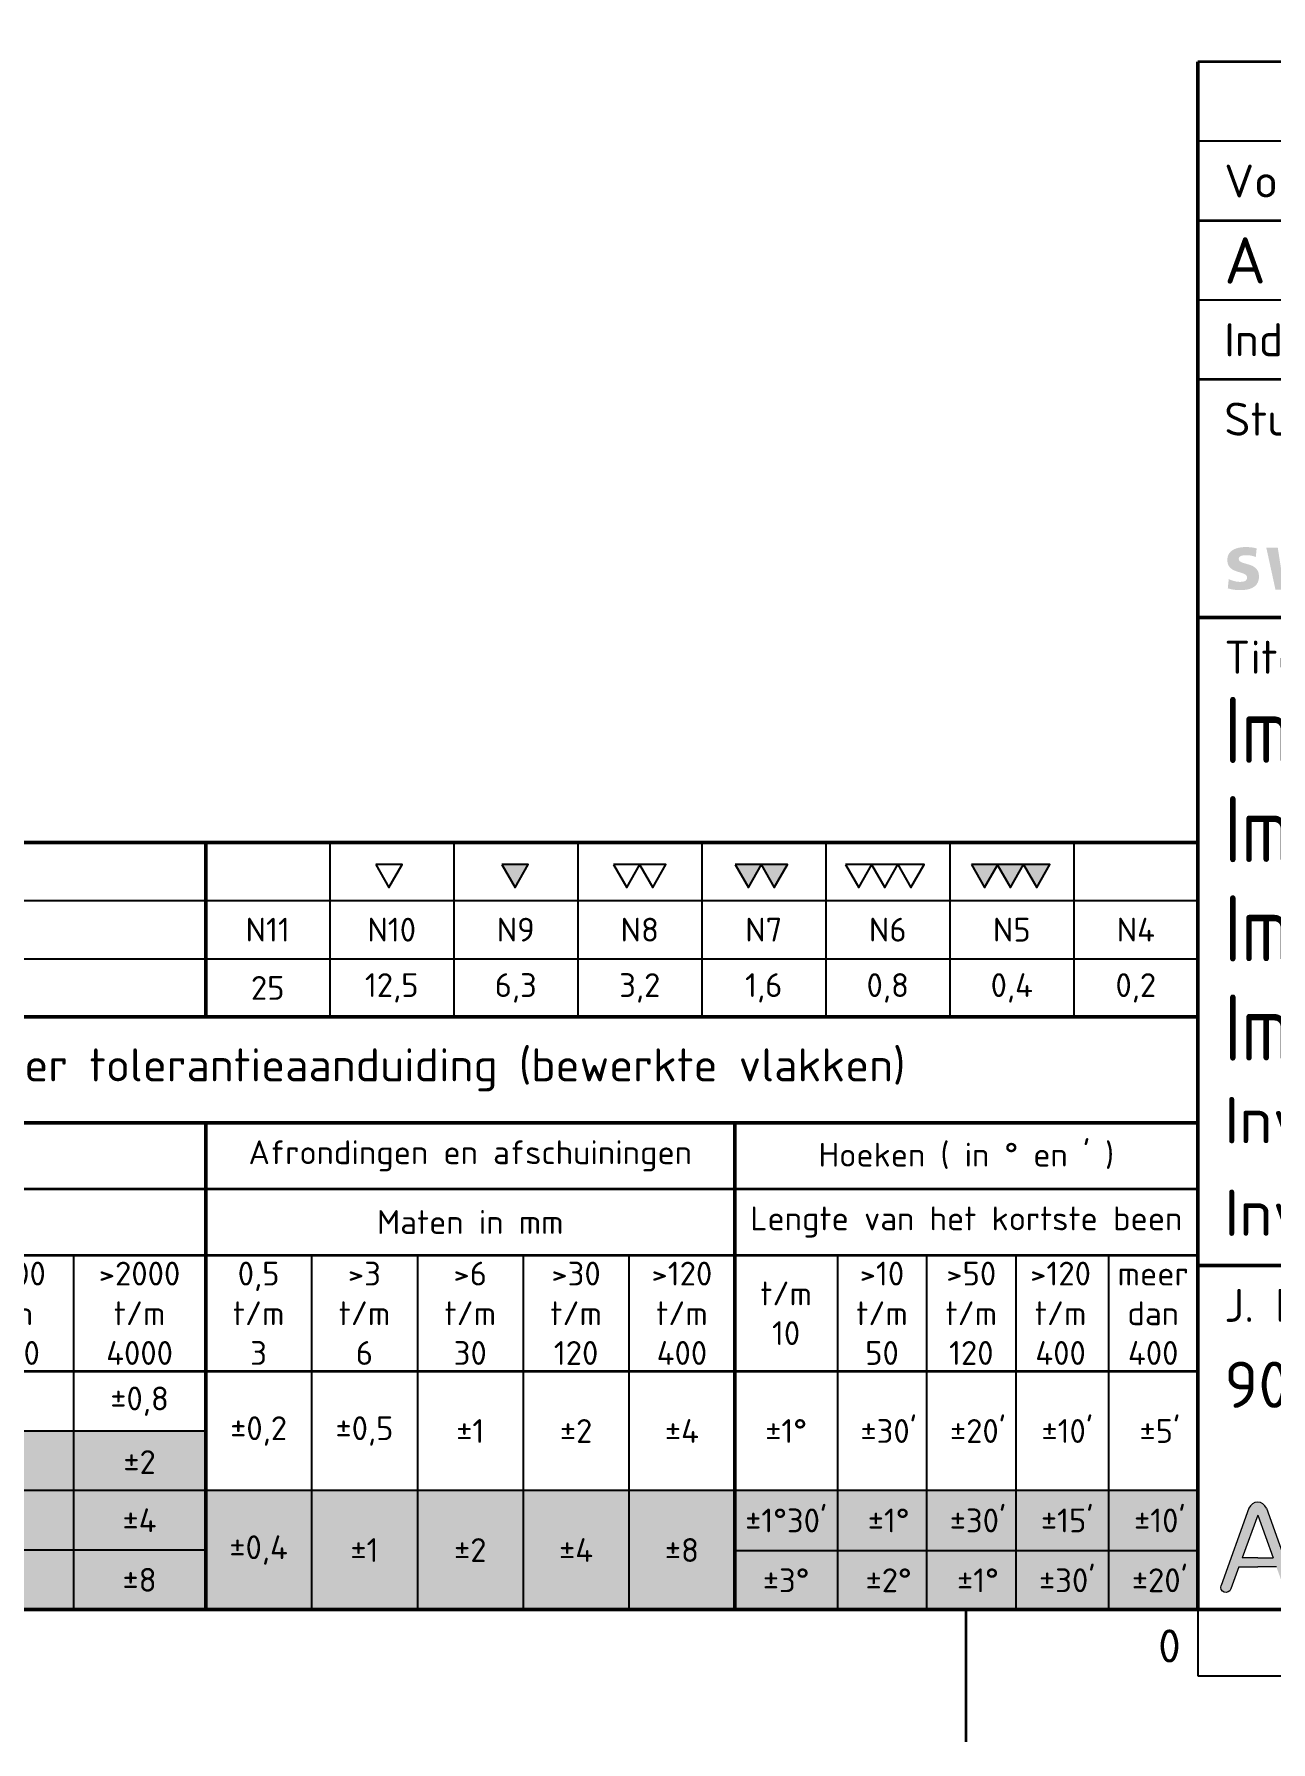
# Model space of a CAD drawing. Header units: millimetres. Extents: x -3 to 1189, y 0 to 841.
# Drawn here: x 908.5 to 1002, y 0 to 129.1 of the extents above; entities that cross this region are included whole.
import ezdxf
from ezdxf.enums import TextEntityAlignment as Align

# ---------------------------------------------------------------- set-up
doc = ezdxf.new("R2010")
doc.units = ezdxf.units.MM
for name, color, linetype, lineweight in [('35C', 1, 'Continuous', 35), ('50C', 7, 'Continuous', 50), ('50C @ 1', 7, 'Continuous', 50), ('Titelhoek_ArcelorMittal', 7, 'Continuous', 50)]:
    doc.layers.add(name, color=color, linetype=linetype, lineweight=lineweight)
doc.layers.add('Text', color=7, linetype='Continuous')
doc.styles.add('Arcelor', font='isocpeur.ttf')

# ---------------------------------------------------------------- blocks, each defined once
blk = doc.blocks.new('*U3')
at = {"layer": '35C', "transparency": 33554687}
blk.add_line((978.9999993692036, 2.122187652275898e-07), (978.9999993692036, 10.00000021221877), dxfattribs=at)
at = {"layer": '50C', "transparency": 33554687}
blk.add_lwpolyline([(9.999999369203579, 10.00000021221877), (1178.999999369204, 10.00000021221877), (1178.999999369204, 831.0000002122188), (9.999999369203579, 831.0000002122188)], close=True, dxfattribs=at)
blk = doc.blocks.new('Tolerantiesticker')
at = {"layer": 'Titelhoek_ArcelorMittal', "lineweight": 25}
for p, q in [((-175.5, 53.60000000000002), (0, 53.60000000000002)), ((-175.5, 49.19999999999999), (0, 49.19999999999999)), ((-85, 26.79999999999995), (-85, 0)), ((-67, 26.79999999999995), (-67, 0)), ((-59, 26.79999999999995), (-59, 0)), ((-51, 26.79999999999995), (-51, 0)), ((-43, 26.79999999999995), (-43, 0)), ((-27.25, 26.79999999999995), (-27.25, 0)), ((-20.5, 26.79999999999995), (-20.5, 0)), ((-13.75, 26.79999999999995), (-13.75, 0)), ((-6.75, 26.79999999999995), (-6.75, 0)), ((-75, 13.5), (-175.5, 13.5)), ((0, 9), (-175.5, 9)), ((-75, 4.5), (-175.5, 4.5)), ((-35, 4.476166075397998), (0, 4.476166075397998))]:
    blk.add_line(p, q, dxfattribs=at)
at = {"layer": 'Titelhoek_ArcelorMittal', "lineweight": 35}
for p, q in [((-175.5, 31.79999999999995), (0, 31.79999999999995)), ((-155, 26.79999999999995), (0, 26.79999999999995)), ((0, 18), (-175.5, 18))]:
    blk.add_line(p, q, dxfattribs=at)
at = {"layer": 'Titelhoek_ArcelorMittal', "lineweight": 50}
blk.add_lwpolyline([(0, 58), (0, 0), (-175.5, 0), (-175.5, 58)], close=True, dxfattribs=at)
for points in [[(-75, 58), (-75, 44.79999999999995)], [(-175.5, 44.79999999999995), (0, 44.79999999999995)], [(-175.5, 36.79999999999995), (0, 36.79999999999995)], [(-75, 36.79999999999995), (-75, 0)], [(-35, 36.79999999999995), (-35, 0)]]:
    blk.add_lwpolyline(points, dxfattribs=at)
at = {"layer": 'Titelhoek_ArcelorMittal', "lineweight": 25}
for points in [[(-65.625, 58), (-65.625, 44.79999999999995)], [(-56.25, 58), (-56.25, 44.79999999999995)], [(-46.875, 58), (-46.875, 44.79999999999995)], [(-37.5, 58), (-37.5, 44.79999999999995)], [(-28.125, 58), (-28.125, 44.79999999999995)], [(-18.75, 58), (-18.75, 44.79999999999995)], [(-9.375, 58), (-9.375, 44.79999999999995)]]:
    blk.add_lwpolyline(points, dxfattribs=at)
for points in [[(-62.14024001950042, 56.3172755646753), (-61.14511428459809, 54.59366723190521), (-60.14998854969576, 56.3172755646753)], [(-52.60809976596965, 56.3172755646753), (-51.61297403106732, 54.59366723190521), (-50.61784829616499, 56.3172755646753)], [(-44.15975080153908, 56.3172755646753), (-43.16462506663675, 54.59366723190521), (-42.16949933173441, 56.3172755646753)], [(-42.20109184533408, 56.3172755646753), (-41.20596611043175, 54.59366723190521), (-40.21084037552941, 56.3172755646753)], [(-34.96711143375046, 56.3172755646753), (-33.97198569884813, 54.59366723190521), (-32.9768599639458, 56.3172755646753)], [(-33.00845247754546, 56.3172755646753), (-32.01332674264313, 54.59366723190521), (-31.01820100774091, 56.3172755646753)], [(-26.62322428031734, 56.3172755646753), (-25.62809854541513, 54.59366723190521), (-24.63297281051291, 56.3172755646753)], [(-24.66456532411246, 56.3172755646753), (-23.66943958921024, 54.59366723190521), (-22.67431385430791, 56.3172755646753)], [(-22.67979091515804, 56.3172755646753), (-21.68466518025571, 54.59366723190521), (-20.68953944535338, 56.3172755646753)], [(-17.11719947953611, 56.3172755646753), (-16.12207374463378, 54.59366723190521), (-15.12694800973145, 56.3172755646753)], [(-15.15854052333111, 56.3172755646753), (-14.16341478842878, 54.59366723190521), (-13.16828905352645, 56.3172755646753)], [(-13.1737661143768, 56.3172755646753), (-12.17864037947447, 54.59366723190521), (-11.18351464457214, 56.3172755646753)]]:
    blk.add_lwpolyline(points, close=True, dxfattribs=at)
for points in [[(-52.60809976596965, 56.3172755646753), (-51.61297403106732, 54.59366723190521), (-50.61784829616499, 56.3172755646753)], [(-34.96711143375046, 56.3172755646753), (-33.97198569884813, 54.59366723190521), (-32.9768599639458, 56.3172755646753)], [(-32.99265622074563, 56.28991564532862), (-32.01332674264313, 54.59366723190521), (-31.01820100774091, 56.3172755646753)], [(-17.11719947953611, 56.3172755646753), (-16.12207374463378, 54.59366723190521), (-15.14274426653128, 56.28991564532862)], [(-15.14274426653128, 56.28991564532862), (-14.16341478842878, 54.59366723190521), (-13.1737661143768, 56.3172755646753)], [(-13.16828905352645, 56.3172755646753), (-12.17864037947447, 54.59366723190521), (-11.18351464457214, 56.3172755646753)]]:
    blk.add_solid(points, dxfattribs=at)
at = {"layer": 'Titelhoek_ArcelorMittal', "color": 8, "true_color": 0x808080}
for points in [[(-175.5, 9), (-175.5, 13.5), (-75, 9), (-74.99840796019896, 13.5)], [(-175.5, 0), (-175.5, 9), (0, 0), (0, 9)]]:
    blk.add_solid(points, dxfattribs=at)
at = {"layer": 'Text', "attachment_point": 5, "style": 'Arcelor'}
for s, insert, char_height, width in [('N11', (-70.3125, 51.39999999999998), 1.8, 9.375), ('N10', (-60.9375, 51.39999999999998), 1.8, 9.375), ('N9', (-51.5625, 51.39999999999998), 1.8, 9.375), ('N8', (-42.1875, 51.39999999999998), 1.8, 9.375), ('N7', (-32.8125, 51.39999999999998), 1.8, 9.375), ('N6', (-23.4375, 51.39999999999998), 1.8, 9.375), ('N5', (-14.0625, 51.39999999999998), 1.8, 9.375), ('N4', (-4.6875, 51.39999999999998), 1.8, 9.375), ('25', (-70.3125, 46.99999999999994), 1.8, 9.375), ('12,5', (-60.9375, 46.99999999999994), 1.8, 9.375), ('6,3', (-51.5625, 46.99999999999994), 1.8, 9.375), ('3,2', (-42.1875, 46.99999999999994), 1.8, 9.375), ('1,6', (-32.8125, 46.99999999999994), 1.8, 9.375), ('0,8', (-23.4375, 46.99999999999994), 1.8, 9.375), ('0,4', (-14.0625, 46.99999999999994), 1.8, 9.375), ('0,2', (-4.6875, 46.99999999999994), 1.8, 9.375), ('Toelaatbare afwijkingen voor maten zonder tolerantieaanduiding (bewerkte vlakken)', (-87.75, 40.79999999999995), 2.5, 175.5), ('Afrondingen en afschuiningen', (-55, 34.29999999999995), 1.8, 40), ("Hoeken ( in %%D en ' )", (-17.5, 34.29999999999995), 1.8, 35), ('Maten in mm', (-55, 29.29999999999995), 1.8, 40), ('Lengte van het kortste been', (-17.5, 29.29999999999995), 1.8, 35), ('>1000\\Pt/m\\P2000', (-90, 22.39999999999998), 1.8, 10), ('>2000\\Pt/m\\P4000', (-80, 22.39999999999998), 1.8, 10), ('0,5\\Pt/m\\P3', (-71, 22.39999999999998), 1.8, 8), ('>3\\Pt/m\\P6', (-63, 22.39999999999998), 1.8, 8), ('>6\\Pt/m\\P30', (-55, 22.39999999999998), 1.8, 8), ('>30\\Pt/m\\P120', (-47, 22.39999999999995), 1.8, 8), ('>120\\Pt/m\\P400', (-39, 22.39999999999998), 1.8, 8), ('>10\\Pt/m\\P50', (-23.875, 22.39999999999998), 1.8, 6.75), ('>10\\Pt/m\\P50', (-23.875, 22.39999999999998), 1.8, 6.75), ('>50\\Pt/m\\P120', (-17.125, 22.39999999999998), 1.8, 6.75), ('>120\\Pt/m\\P400', (-10.375, 22.39999999999998), 1.8, 6.75), ('t/m\\P10', (-31.125, 22.39999999999998), 1.8, 7.75), ('meer\\Pdan\\P400', (-3.375, 22.39999999999998), 1.8, 6.75), ('%%P0,8', (-80, 15.75000000000003), 1.8, 10), ('%%P0,2', (-71, 13.5), 1.8, 8), ('%%P0,5', (-63, 13.5), 1.8, 8), ('%%P1', (-55, 13.5), 1.8, 8), ('%%P2', (-47, 13.49999999999997), 1.8, 8), ('%%P4', (-39, 13.5), 1.8, 8), ('%%P1%%D', (-31.125, 13.5), 1.8, 7.75), ("%%P30'", (-23.375, 13.5), 1.8, 7.75), ("%%P20'", (-16.625, 13.5), 1.8, 7.75), ("%%P10'", (-9.875, 13.5), 1.8, 7.75), ("%%P5'", (-2.875, 13.5), 1.8, 7.75), ('%%P2', (-80, 11.15000000000003), 1.8, 10), ("%%P1%%D30'", (-31.125, 6.738083037698999), 1.8, 7.75), ("%%P30'", (-16.625, 6.738083037698999), 1.8, 7.75), ("%%P15'", (-9.875, 6.738083037698999), 1.8, 7.75), ("%%P10'", (-2.875, 6.738083037698999), 1.8, 7.75), ('%%P4', (-80, 6.750000000000057), 1.8, 10), ('%%P1%%D', (-23.375, 6.738083037698999), 1.8, 7.75), ('%%P0,4', (-71, 4.5), 1.8, 8), ('%%P1', (-63, 4.5), 1.8, 8), ('%%P2', (-55, 4.5), 1.8, 8), ('%%P4', (-47, 4.5), 1.8, 8), ('%%P8', (-39, 4.5), 1.8, 8), ('%%P8', (-80, 2.250000000000057), 1.8, 10), ('%%P3%%D', (-31.125, 2.214249113096997), 1.8, 7.75), ('%%P2%%D', (-23.375, 2.214249113096997), 1.8, 7.75), ('%%P1%%D', (-16.625, 2.214249113096997), 1.8, 7.75), ("%%P30'", (-9.875, 2.214249113096997), 1.8, 7.75), ("%%P20'", (-2.875, 2.214249113096997), 1.8, 7.75)]:
    blk.add_mtext(s, dxfattribs=dict(at, insert=insert, char_height=char_height, width=width))
blk = doc.blocks.new('titelhoek_arcelormittal')
at = {"transparency": 33554687}
for points in [[(-179.3009084958559, 80.2923038958457), (-179.3607311311236, 80.28375780509313), (-179.4803764016591, 80.2552708359181), (-179.5943242783608, 80.22108647290754), (-179.6484495197939, 80.20114559448481), (-179.7567000026591, 80.15556644380484), (-179.8079765471759, 80.12707947462933), (-179.8564043947742, 80.09859250545394), (-179.9048322423726, 80.06725683936081), (-179.9504113930514, 80.03592117326852), (-179.9931418468142, 79.99888811334073), (-180.0330236036601, 79.96185505341263), (-180.1070897235159, 79.87639414588624), (-180.1384253896085, 79.83081499520578), (-180.166912358784, 79.78238714760806), (-180.192550631042, 79.7311106030931), (-180.2153402063816, 79.67698536166013), (-180.2324323878867, 79.61716272639269), (-180.2466758724745, 79.5573400911229), (-180.2580706601445, 79.49466875893779), (-180.2637680539798, 79.42914872983492), (-180.2666167508971, 79.35793130689675), (-180.2637680539797, 79.25537821786624), (-180.249524569392, 79.16137121958754), (-180.2295836909695, 79.07306161514406), (-180.2039454187115, 78.99614679837107), (-180.1697610557009, 78.92492937543265), (-180.129879298856, 78.8594093463299), (-180.0843001481756, 78.79958671106205), (-180.0330236036605, 78.74831016654662), (-179.9788983622269, 78.69988231894824), (-179.9219244238764, 78.65715186518518), (-179.8592530916909, 78.61727010833985), (-179.7965817595044, 78.58308574532946), (-179.7282130334852, 78.55175007923707), (-179.6598443074636, 78.52326311006145), (-179.5914755814426, 78.49762483780367), (-179.5231068554228, 78.47483526246381), (-179.3835207064618, 78.43210480870178), (-179.1892187325581, 78.37422762498343), (-179.1242892869692, 78.34949259809284), (-179.0388283794412, 78.32100562891623), (-178.9299448528181, 78.26656386560481), (-178.8278075340529, 78.18013998049629), (-178.7859471801599, 78.09043922215426), (-178.7727126090643, 77.97132808229134), (-178.7881430507009, 77.92503675737944), (-178.8011204477696, 77.87961586764034), (-178.8650578674735, 77.79969409301043), (-178.9553045858207, 77.74705017397415), (-179.0447847457232, 77.72148441400171), (-179.142927903945, 77.70308257183532), (-179.2439345575045, 77.69714100397886), (-179.298059798938, 77.69714100397886), (-179.3920667972162, 77.69714100397886), (-179.4860737954951, 77.70568709473147), (-179.5430477338443, 77.71423318548383), (-179.6028703691131, 77.72277927623657), (-179.7049486753398, 77.74319493748285), (-179.8402617788991, 77.7788036489451), (-180.0396705630922, 77.85286976878719), (-180.1612149649486, 77.9022471820408), (-180.2324323878867, 77.2100138310818), (-180.178307146454, 77.19007295265911), (-180.1241819050215, 77.17582946807131), (-180.0672079666702, 77.15873728656638), (-180.0073853314022, 77.14449380197877), (-179.8877400609127, 77.12170422664724), (-179.8250687286804, 77.1103094389685), (-179.7652460934116, 77.10176334821575), (-179.6427521259585, 77.0875198636281), (-179.5202581585057, 77.07897377287557), (-179.4063102818044, 77.0732763790405), (-179.298059798938, 77.0732763790405), (-179.1613223468968, 77.0732763790405), (-179.0274335917733, 77.08182246979308), (-178.9619135626698, 77.08751986362816), (-178.8308735044641, 77.10461204513321), (-178.7682021722783, 77.1160068328034), (-178.7055308400914, 77.13025031739127), (-178.6457082048245, 77.14449380197858), (-178.585885569556, 77.16158598348393), (-178.4719376928558, 77.20146774032901), (-178.3636872099933, 77.25274428484266), (-178.3152593623913, 77.27838255710246), (-178.266831514793, 77.30971822319535), (-178.218403667196, 77.34390258620517), (-178.1756732134324, 77.37808694921601), (-178.0959096997425, 77.45785046290591), (-178.0588766398142, 77.50058091666935), (-177.996205307627, 77.59743661186724), (-177.9449287631115, 77.70568709473542), (-177.9249878846901, 77.76550972999911), (-177.9078957031854, 77.82818106218365), (-177.8936522185975, 77.89370109128765), (-177.8851061278446, 77.9620698173093), (-177.8794087340098, 78.03613593716345), (-177.8765600370921, 78.11020205702069), (-177.8822574309271, 78.21275514605102), (-177.8936522185974, 78.30961084124826), (-177.91359309702, 78.39507174877257), (-177.9420800661954, 78.4748352624634), (-177.9762644292059, 78.54605268540213), (-178.0189948829685, 78.61157271450483), (-178.0645740336491, 78.67139534977272), (-178.115850578164, 78.72552059120586), (-178.1699758195974, 78.77394843880393), (-178.2297984548657, 78.81667889256687), (-178.2924697870512, 78.85656064941259), (-178.3579898161545, 78.89359370934015), (-178.4263585421741, 78.92492937543243), (-178.497575965114, 78.95341634460824), (-178.5687933880512, 78.97905461686597), (-178.6400108109871, 79.00184419220575), (-178.7824456568625, 79.04457464596842), (-178.919183108907, 79.08445640281408), (-178.9847031380099, 79.10154858431947), (-179.098386019659, 79.13772041029969), (-179.1613223468967, 79.16421991650515), (-179.2487554292103, 79.20103384590016), (-179.3479119949945, 79.2718599643172), (-179.3966132023981, 79.36230506378125), (-179.4034097903972, 79.47105047176646), (-179.3835207064639, 79.51745833427847), (-179.3664285249588, 79.55734009112359), (-179.299484147397, 79.62428446868553), (-179.2137383701799, 79.66103265892161), (-179.0789292668207, 79.69473493476146), (-178.9932492287628, 79.6997749370002), (-178.8963935335665, 79.70262363391771), (-178.810932626041, 79.70547233083524), (-178.7226230215975, 79.7026236339177), (-178.569142208083, 79.69303108307307), (-178.4519968144328, 79.67413666474248), (-178.3040837052542, 79.63962360593443), (-178.2241010610259, 79.61105837585237), (-178.1186992750819, 79.56588618187645), (-178.0503305490614, 80.2239351698251), (-178.1414888504222, 80.24672474516517), (-178.2383445456184, 80.26951432050551), (-178.3380489377315, 80.28660650201071), (-178.4406020267627, 80.30084998659832), (-178.5460038127107, 80.31224477426842), (-178.6542542955777, 80.32079086502102), (-178.7653534753607, 80.32648825885606), (-178.8821500489793, 80.32648825885606), (-178.9989466225978, 80.32363956193855), (-179.1214405900512, 80.31509347118597), (-179.2410858605874, 80.30369868351585)], [(-176.0761835852153, 77.86806281903046), (-176.4579089721639, 80.29230389584575), (-177.323912835092, 80.29230389584575), (-176.6288307872154, 77.10746074205082), (-175.5206876862975, 77.10746074205082), (-175.1047779363387, 79.56588618187638), (-174.6546838233694, 77.10746074205082), (-173.5835737823792, 77.10746074205082), (-172.8543073714924, 80.29230389584575), (-173.6861268714104, 80.29230389584575), (-174.1020366213693, 77.86806281903044), (-174.5521307343384, 80.29230389584575), (-175.626089472246, 80.29230389584575), (-176.0419992222049, 77.86806281903046)]]:
    blk.add_hatch(color=7, dxfattribs=at).paths.add_polyline_path(points)
at = {"layer": 'Titelhoek_ArcelorMittal', "lineweight": 18, "transparency": 33554687}
h = blk.add_hatch(color=256, dxfattribs=at)
h.paths.add_polyline_path([(-132.29064548307, 1.690389668148995, 1), (-131.49614548307, 1.690389668148995), (-131.49614548307, 7.70588966814897, 1), (-132.29064548307, 7.70588966814897)])
h.paths.add_polyline_path([(-141.25714548307, 5.662889668148992, 1), (-141.25714548307, 6.343889668148982), (-141.6543954830699, 6.343889668148982), (-141.6543954830699, 7.47888966814898, 1), (-142.44889548307, 7.47888966814898), (-142.44889548307, 6.343889668148982), (-142.84614548307, 6.343889668148982, 1), (-142.84614548307, 5.662889668148992), (-142.44889548307, 5.662889668148992), (-142.44889548307, 1.690389668148995, 1), (-141.6543954830699, 1.690389668148995), (-141.6543954830699, 5.662889668148992)])
h.paths.add_polyline_path([(-140.23564548307, 6.343889668148982, 1), (-140.23564548307, 5.662889668148992), (-139.83839548307, 5.662889668148992), (-139.83839548307, 1.690389668148995, 1), (-139.0438954830699, 1.690389668148995), (-139.0438954830699, 5.662889668148992), (-138.64664548307, 5.662889668148992, 1), (-138.64664548307, 6.343889668148982), (-139.0438954830699, 6.343889668148982), (-139.0438954830699, 7.47888966814898, 1), (-139.83839548307, 7.47888966814898), (-139.83839548307, 6.343889668148982)])
h.paths.add_polyline_path([(-144.8323954830699, 7.365389668148957, 1), (-143.81089548307, 7.365389668148957, 1)])
h.paths.add_polyline_path([(-143.92439548307, 5.946639668148961, 1), (-144.71889548307, 5.946639668148961), (-144.71889548307, 1.690389668148995, 1), (-143.92439548307, 1.690389668148995)])
edge = h.paths.add_edge_path()
edge.add_line((-145.7077264581922, 1.72835672443297), (-146.6833614268603, 7.666869043316346))
edge.add_ellipse((-147.315673871876, 7.592389668148975), major_axis=(0.639107188200362, 0), ratio=0.8013182694560252, start_angle=8.362243810472025, end_angle=166.3141365046129)
edge.add_line((-147.936635225314, 7.713558411830391), (-149.34402048307, 2.817623347559149))
edge.add_line((-149.34402048307, 2.817623347559149), (-150.7514057408258, 7.713558411830263))
edge.add_ellipse((-151.3723670942638, 7.592389668148975), major_axis=(-0.639107188200362, 0), ratio=0.8013182694560252, start_angle=193.6858634953901, end_angle=351.6377561895279)
edge.add_line((-152.0046795392797, 7.666869043316375), (-152.9803145079478, 1.728356724433226))
edge.add_ellipse((-152.5883777994251, 1.663601963894592), major_axis=(0.391936708522707, -0.06475476053853278), ratio=0.8806086098872101, start_angle=180, end_angle=360)
edge.add_line((-152.1964410909024, 1.598847203355888), (-151.3348198122998, 6.813923363319375))
edge.add_line((-151.3348198122998, 6.813923363319383), (-149.8172213402891, 1.554237196915309))
edge.add_ellipse((-149.3440204830699, 1.605264668148976), major_axis=(0.4810431857020808, 2.016165012719284e-15), ratio=0.5898638800711039, start_angle=190.3600034276386, end_angle=349.6399965723614)
edge.add_line((-148.8708196258508, 1.554237196915253), (-147.3532211538402, 6.81392336331939))
edge.add_line((-147.3532211538402, 6.813923363319383), (-146.4915998752375, 1.598847203355959))
edge.add_ellipse((-146.0996631667149, 1.663601963894592), major_axis=(-0.391936708522707, -0.06475476053853278), ratio=0.8806086098872101, start_angle=0, end_angle=180)
h.paths.add_polyline_path([(-153.4583954830699, 5.86151466814897, -0.1013227616841405), (-153.62864548307, 5.662889668148992, -0.1215886384383872), (-153.8840204830699, 5.549389668148962, 0.1148291926769093), (-154.47989548307, 5.294014668148975, 0.152271231016283), (-154.87714548307, 4.754889668148977, 0.06780877396980466), (-154.99064548307, 4.187389668149073), (-154.99064548307, 1.690389668148995, -1), (-155.78514548307, 1.690389668148995), (-155.78514548307, 5.946639668148961, -1), (-154.99064548307, 5.946639668148961), (-154.99064548307, 5.521014668148958, -0.126952648395537), (-154.3663954830699, 6.202014668148983, -0.0821260653916481), (-153.91239548307, 6.400639668148969, -0.2422406030374447), (-153.54352048307, 6.315514668148978, -0.1412635266486759), (-153.43002048307, 6.145264668148968, -0.2063571500747703)])
h.paths.add_polyline_path([(-161.8573954830699, 1.690389668148995), (-161.8573954830699, 7.70588966814897, 1), (-162.65189548307, 7.70588966814897), (-162.65189548307, 1.690389668148995, 1)])
h.paths.add_polyline_path([(-172.1858954830699, 5.662889668148992, -0.1215886384383872), (-172.44127048307, 5.549389668148962, 0.1148291926769093), (-173.0371454830699, 5.294014668148975, 0.152271231016283), (-173.43439548307, 4.754889668148977, 0.06780877396980466), (-173.54789548307, 4.187389668149073), (-173.54789548307, 1.690389668148995, -1), (-174.34239548307, 1.690389668148995), (-174.34239548307, 5.946639668148961, -1), (-173.54789548307, 5.946639668148961), (-173.54789548307, 5.521014668148958, -0.126952648395537), (-172.9236454830699, 6.202014668148983, -0.0821260653916481), (-172.4696454830699, 6.400639668148969, -0.2422406030374447), (-172.1007704830699, 6.315514668148978, -0.1412635266486759), (-171.9872704830699, 6.145264668148968, -0.2063571500747703), (-172.01564548307, 5.86151466814897, -0.1013227616841405)])
h.paths.add_polyline_path([(-170.34152048307, 6.31551466814895, 0.3257446290761762), (-171.9021454830699, 3.903639668149012, 0.1017108101281625), (-171.5616454830699, 2.428139668148873, 0.2160834059971371), (-170.34152048307, 1.406639668148991, 0.1365383368859804), (-168.9227704830699, 1.406639668148991, 0.1536814093731375), (-168.3552704830699, 1.775514668148979, 0.3590588548307682), (-168.3552704830701, 2.172764668148943, 0.3976727309832586), (-168.80927048307, 2.229514668148951, -0.1069819215670714), (-169.2311505335475, 2.041373190847494, -0.09378697582016761), (-169.77402048307, 2.030889668148973, -0.2910454622451762), (-170.93739548307, 3.080764668149016, -0.1359240770744319), (-170.93739548307, 4.669764668148929, -0.2710011409219049), (-169.9158954830704, 5.662889668148892, -0.1943542479180027), (-168.92277048307, 5.521014668148993, 0.2691395037280591), (-168.41202048307, 5.521014668148993, 0.4511270072915925), (-168.32689548307, 5.94663966814899, 0.1449329735707879), (-168.75252048307, 6.258764668148963, 0.07055136082510262), (-169.5753954830699, 6.429014668148966, 0.1055023611179263)])
h.paths.add_polyline_path([(-167.0783954830699, 5.889889668149038, 0.181868079754079), (-167.87289548307, 4.300889668149068, 0.1038335701691531), (-167.70264548307, 2.655139668149019, 0.2146106036223423), (-166.6811454830698, 1.520139668148921, 0.1554532007021885), (-165.0921454830701, 1.349889668148975, 0.08479701587752488), (-164.07064548307, 1.747139668149003, 0.1624515903287732), (-163.73014548307, 2.14438966814896, 0.757281454021742), (-164.2408954830699, 2.541639668148989, -0.08601074784643599), (-165.14889548307, 2.087639668148952, -0.1470710428292613), (-166.0001454830699, 2.087639668148924, -0.1040219170849287), (-166.6243954830702, 2.428139668149093, -0.2466491792142814), (-167.0783954830699, 3.563139668148963), (-163.78689548307, 3.563139668148963, 0.4142135623736509), (-163.55989548307, 3.790139668149408, -0.006219973587024515), (-163.55989548307, 4.18738966814891, 0.1160714535425398), (-163.7868954830693, 5.208889668148245, 0.1538605201400955), (-164.6948954830755, 6.173639668152077, 0.325216362089513)])
h.paths.add_polyline_path([(-166.39739548307, 5.492639668148982, -0.2373934706555142), (-165.3758954830699, 5.662889668148992, -0.1845328115264836), (-164.58139548307, 5.038639668148974, -0.1485220555457961), (-164.35439548307, 4.130639668148966), (-167.0783954830699, 4.130639668148966, -0.2425143834395729)], flags=16)
edge = h.paths.add_edge_path()
edge.add_ellipse((-180.367287233956, 1.693788587517233), major_axis=(0.1371484882508628, 0.3789629280615874), ratio=0.9856907139902562, start_angle=90.00000000000011, end_angle=270.00000000000006, ccw=False)
edge.add_line((-180.7408274730928, 1.828974578823932), (-178.6306777818586, 7.659651357234367))
edge.add_arc((-177.97439548307, 7.422139668148972), 0.6979385776381046, 90, 160.1045686652352, ccw=False)
edge.add_arc((-177.97439548307, 7.422139668148972), 0.6979385776381046, 19.895431334765192, 90, ccw=False)
edge.add_line((-177.3181131842813, 7.659651357234367), (-175.207963493047, 1.828974578823932))
edge.add_ellipse((-175.5815037321839, 1.693788587517233), major_axis=(-0.1371484882508628, 0.3789629280615874), ratio=0.985690713990256, start_angle=90, end_angle=270, ccw=False)
edge.add_line((-175.9550439713208, 1.558602596210577), (-176.5572669116414, 3.222639668148986))
edge.add_line((-176.5572669116414, 3.222639668148986), (-177.9743954830699, 3.222639668148986))
edge.add_line((-177.97439548307, 3.222639668148986), (-179.3915240544986, 3.222639668148986))
edge.add_line((-179.3915240544985, 3.222639668148986), (-179.993746994819, 1.558602596210577))
h.paths.add_polyline_path([(-177.97439548307, 7.138389668148974), (-179.1450669116414, 3.903639668148976), (-177.97439548307, 3.903639668148976), (-176.8037240544985, 3.903639668148976)], flags=16)
edge = h.paths.add_edge_path()
edge.add_ellipse((-158.82127048307, 3.861077168148981), major_axis=(0, 2.567937499999998), ratio=0.8508287292817731, start_angle=0, end_angle=360)
edge = h.paths.add_edge_path(flags=16)
edge.add_ellipse((-158.82127048307, 3.861077168148981), major_axis=(0, 1.8301875), ratio=0.7441860465116293, start_angle=0, end_angle=360)
edge = h.paths.add_edge_path(flags=16)
edge.add_ellipse((-135.69564548307, 3.875264668148972), major_axis=(0, 1.844374999999999), ratio=0.7230769230769213, start_angle=0, end_angle=360)
edge = h.paths.add_edge_path()
edge.add_ellipse((-135.80914548307, 3.875264668148972), major_axis=(0, 2.553749999999999), ratio=0.8111111111111092, start_angle=313.4456175992069, end_angle=586.5543824007932)
edge.add_line((-134.30527048307, 2.119138194646446), (-134.30527048307, 1.69038966814896))
edge.add_arc((-133.9080204830699, 1.690389668148995), 0.3972500000000097, 180, 360)
edge.add_line((-133.51077048307, 1.690389668148995), (-133.51077048307, 6.03176466814898))
edge.add_arc((-133.9080204830699, 6.03176466814898), 0.3972500000000097, 0, 180)
edge.add_line((-134.30527048307, 6.03176466814898), (-134.30527048307, 5.631391141651498))
at = {"layer": 'Titelhoek_ArcelorMittal', "lineweight": 50, "transparency": 33554687}
for p, q in [((-182.5, 117), (-182.5, 0)), ((0, 75), (-182.5, 75)), ((-182.5, 0), (0, 0))]:
    blk.add_line(p, q, dxfattribs=at)
at = {"layer": 'Titelhoek_ArcelorMittal', "lineweight": 35, "transparency": 33554687}
for p, q in [((0, 117), (-182.5, 117)), ((0, 105), (-182.5, 105)), ((0, 93), (-182.5, 93))]:
    blk.add_line(p, q, dxfattribs=at)
at = {"layer": 'Titelhoek_ArcelorMittal', "lineweight": 25, "transparency": 33554687}
for p, q in [((0, 111), (-182.5, 111)), ((0, 99), (-182.5, 99)), ((-182.5, 0), (-182.5, -5)), ((-182.5, -5), (-82.5, -5))]:
    blk.add_line(p, q, dxfattribs=at)
at = {"layer": 'Titelhoek_ArcelorMittal', "transparency": 33554687}
blk.add_line((-182.5, 26), (0, 26), dxfattribs=at)
at = {"layer": 'Titelhoek_ArcelorMittal', "lineweight": 18, "transparency": 33554687}
for p, q in [((-178.6306777818587, 7.659651357234367), (-180.7408274730928, 1.828974578823932)), ((-177.97439548307, 7.138389668148974), (-179.1450669116414, 3.903639668148983)), ((-177.97439548307, 7.138389668148974), (-176.8037240544985, 3.903639668148983)), ((-177.3181131842813, 7.659651357234367), (-175.2079634930471, 1.828974578823932)), ((-177.97439548307, 3.903639668148983), (-179.1450669116414, 3.903639668148983)), ((-177.97439548307, 3.903639668148983), (-176.8037240544985, 3.903639668148983)), ((-179.3915240544986, 3.222639668148993), (-179.9937469948191, 1.558602596210577)), ((-179.3915240544986, 3.222639668148993), (-177.97439548307, 3.222639668148993)), ((-176.5572669116414, 3.222639668148993), (-177.97439548307, 3.222639668148993))]:
    blk.add_line(p, q, dxfattribs=at)
for start, end in [(90, 160.1045686652371), (19.89543133476297, 90)]:
    blk.add_arc((-177.97439548307, 7.422139668148979), 0.6979385776381046, start, end, dxfattribs=at)
at = {"layer": 'Titelhoek_ArcelorMittal', "lineweight": 18, "transparency": 33554687, "extrusion": (0, 0, -1)}
blk.add_ellipse((-180.367287233956, 1.693788587517247), major_axis=(0.1371484882508628, 0.3789629280615874), ratio=0.9856907139902558, start_param=1.570796326794897, end_param=4.71238898038469, dxfattribs=at)
at = {"layer": 'Titelhoek_ArcelorMittal', "lineweight": 25, "transparency": 33554687, "style": 'Arcelor'}
for s, p in [('Voor samenstelling zie:', (-180.5, 108)), ('Index', (-180.5, 96)), ('Studie gemaakt door:', (-180.5000001961275, 90)), ('Titel:', (-180.5000001961275, 72)), ('J. Kennedylaan, 51 ', (-180.5, 23)), ('0', (-185.5, -2.75))]:
    blk.add_text(s, height=2.5, dxfattribs=at).set_placement(p, align=Align.MIDDLE_LEFT)
at = {"layer": 'Titelhoek_ArcelorMittal', "lineweight": 35, "transparency": 33554687, "style": 'Arcelor'}
blk.add_text('9042 Gent', height=3.5, dxfattribs=at).set_placement((-180.5, 17), align=Align.MIDDLE_LEFT)
at = {"layer": 'Titelhoek_ArcelorMittal', "lineweight": 25, "transparency": 33554687, "style": 'Arcelor'}
for tag, p in [('MEERVOUDIG_GEBRUIKT', (-180.5, 114)), ('TYPE_PLAN', (-71.5, 114)), ('DATUMX', (-168.5, 102)), ('BESCHRIJVINGX', (-148, 102)), ('TWANRX', (-48, 102)), ('NAAMX', (-34, 102)), ('NAGEZIENX', (-16, 102)), ('GEN-TITLE-SCA', (-35.5, 88.5)), ('NAAM_GETEKEND', (-88.49930299385221, 83.99677516612758)), ('DATUM_GETEKEND', (-68.5, 83.99677516612758)), ('GEN-TITLE-SIZ', (-33, 79.5)), ('NAAM_NAGEZIEN', (-88.49930299385221, 78)), ('DATUM_NAGEZIEN', (-68.5, 78))]:
    blk.add_attdef(tag, text='', height=2.5, dxfattribs=at).set_placement(p, align=Align.MIDDLE_LEFT)
at = {"layer": 'Titelhoek_ArcelorMittal', "lineweight": 25, "transparency": 33554687, "style": 'Arcelor', "width": 0.7}
for tag, p in [('SAMENSTELLING1', (-144.5, 108)), ('SAMENSTELLING2', (-107, 108)), ('SAMENSTELLING3', (-71, 108)), ('SAMENSTELLING4', (-35, 108))]:
    blk.add_attdef(tag, text='', height=2.5, dxfattribs=at).set_placement(p, align=Align.MIDDLE_LEFT)
at = {"layer": 'Titelhoek_ArcelorMittal', "lineweight": 35, "transparency": 33554687, "style": 'Arcelor'}
for tag, p in [('INDX', (-180.5, 102)), ('TITEL5', (-180.5000001961275, 37)), ('TITEL6', (-180.5000001961275, 30))]:
    blk.add_attdef(tag, text='', height=3.5, dxfattribs=at).set_placement(p, align=Align.MIDDLE_LEFT)
at = {"layer": 'Titelhoek_ArcelorMittal', "lineweight": 50, "transparency": 33554687, "style": 'Arcelor', "width": 0.8}
for tag, p in [('TITEL1', (-180.5000001961275, 66.5)), ('TITEL2', (-180.5000001961275, 59)), ('TITEL3', (-180.5000001961275, 51.5)), ('TITEL4', (-180.5000001961275, 44))]:
    blk.add_attdef(tag, text='', height=5, dxfattribs=at).set_placement(p, align=Align.MIDDLE_LEFT)
at = {"layer": 'Titelhoek_ArcelorMittal', "lineweight": 50, "transparency": 33554687, "style": 'Arcelor'}
for tag, p in [('PLANNUMMER', (-120.5000001961275, 17.5)), ('FOLIO', (-23.00000019612747, 17.5)), ('FASE', (-120.5000001961275, 4.5)), ('VAKGEBIED', (-23.00000019612747, 4.5))]:
    blk.add_attdef(tag, text='', height=5, dxfattribs=at).set_placement(p, align=Align.MIDDLE_LEFT)
at = {"layer": 'Titelhoek_ArcelorMittal', "lineweight": 25, "transparency": 33554687, "style": 'Arcelor'}
blk.add_attdef('FILETYPE', text='', height=2.5, dxfattribs=at).set_placement((0, -3), align=Align.MIDDLE_RIGHT)

msp = doc.modelspace()

# ---------------------------------------------------------------- block references
at = {"layer": '50C', "transparency": 33554687}
ref = msp.add_blockref('titelhoek_arcelormittal', (1178.999999369204, 10.00000021221877), dxfattribs=at)
ref.add_attrib('TITEL6', 'Invullen', dxfattribs={"layer": 'Titelhoek_ArcelorMittal', "lineweight": 35, "height": 3.5, "style": 'Arcelor'}).set_placement((998.499999173076, 40.00000021221877), align=Align.MIDDLE_LEFT)
ref.add_attrib('TITEL5', 'Invullen', dxfattribs={"layer": 'Titelhoek_ArcelorMittal', "lineweight": 35, "height": 3.5, "style": 'Arcelor'}).set_placement((998.499999173076, 47.00000021221877), align=Align.MIDDLE_LEFT)
ref.add_attrib('TITEL4', 'Importeren', dxfattribs={"layer": 'Titelhoek_ArcelorMittal', "lineweight": 50, "height": 5, "style": 'Arcelor', "width": 0.8}).set_placement((998.499999173076, 54.00000021221877), align=Align.MIDDLE_LEFT)
ref.add_attrib('TITEL3', 'Importeren', dxfattribs={"layer": 'Titelhoek_ArcelorMittal', "lineweight": 50, "height": 5, "style": 'Arcelor', "width": 0.8}).set_placement((998.499999173076, 61.50000021221877), align=Align.MIDDLE_LEFT)
ref.add_attrib('TITEL2', 'Importeren', dxfattribs={"layer": 'Titelhoek_ArcelorMittal', "lineweight": 50, "height": 5, "style": 'Arcelor', "width": 0.8}).set_placement((998.499999173076, 69.00000021221877), align=Align.MIDDLE_LEFT)
ref.add_attrib('TITEL1', 'Importeren', dxfattribs={"layer": 'Titelhoek_ArcelorMittal', "lineweight": 50, "height": 5, "style": 'Arcelor', "width": 0.8}).set_placement((998.499999173076, 76.50000021221877), align=Align.MIDDLE_LEFT)
ref.add_attrib('INDX', 'A', dxfattribs={"layer": 'Titelhoek_ArcelorMittal', "lineweight": 35, "height": 3.5, "style": 'Arcelor'}).set_placement((998.4999993692036, 112.0000002122188), align=Align.MIDDLE_LEFT)
at = {"layer": '50C @ 1', "color": 0, "transparency": 33554687}
msp.add_blockref('*U3', (0, 0), dxfattribs=at)
at = {"layer": '50C @ 1', "transparency": 33554687}
msp.add_blockref('Tolerantiesticker', (996.4999993692036, 10.00000031346278), dxfattribs=at)

doc.saveas('drawing.dxf')
